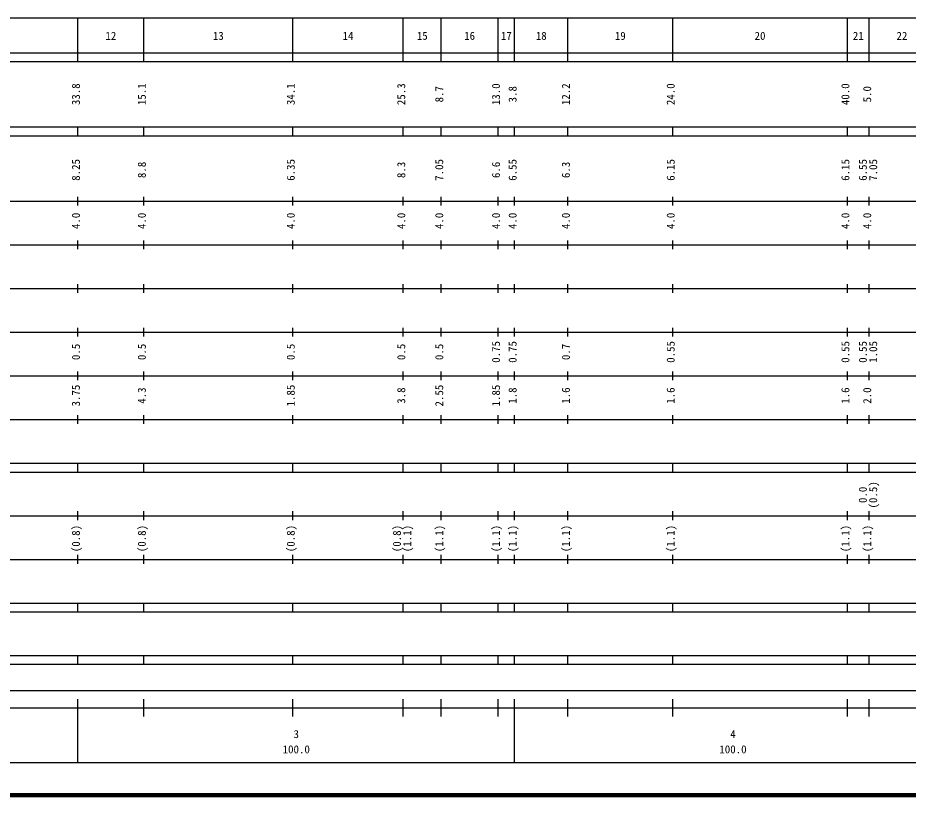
# Model space of a CAD drawing. Units: millimetres on the paper, enlarged 1000 times. Extents: x 40000 to 680000, y 20000 to 380000.
# Drawn here: x 254236 to 458127, y 20000 to 198000 of the extents above; entities that cross this region are included whole.
import ezdxf
from ezdxf.enums import TextEntityAlignment as Align

# ---------------------------------------------------------------- set-up
doc = ezdxf.new("R2010")
doc.units = ezdxf.units.MM
doc.header["$LTSCALE"] = 1000
doc.layers.add('M-TTL', color=2, linetype='Continuous', lineweight=140)
doc.layers.add('M-TTL-BAND', color=7, linetype='Continuous', lineweight=25)
doc.styles.add('ＭＳ ゴシック', font='')
doc.styles.get('ＭＳ ゴシック').set_extended_font_data('MS Gothic')

msp = doc.modelspace()

# ---------------------------------------------------------------- linework, layer by layer
at = {"layer": 'M-TTL'}
msp.add_line((40000, 20000), (680000, 20000), dxfattribs=at)
at = {"layer": 'M-TTL-BAND'}
for p, q in [((68000, 198000), (579000, 198000)), ((268000, 188000), (268000, 198000)), ((283100, 188000), (283100, 198000)), ((317200, 188000), (317200, 198000)), ((342500, 188000), (342500, 198000)), ((351200, 188000), (351200, 198000)), ((364200, 188000), (364200, 198000)), ((368000, 188000), (368000, 198000)), ((380200, 188000), (380200, 198000)), ((404200, 188000), (404200, 198000)), ((444200, 188000), (444200, 198000)), ((449200, 188000), (449200, 198000)), ((40000, 190000), (579000, 190000)), ((40000, 188000), (579000, 188000)), ((40000, 173000), (579000, 173000)), ((268000, 171000), (268000, 173000)), ((283100, 171000), (283100, 173000)), ((317200, 171000), (317200, 173000)), ((342500, 171000), (342500, 173000)), ((351200, 171000), (351200, 173000)), ((364200, 171000), (364200, 173000)), ((368000, 171000), (368000, 173000)), ((380200, 171000), (380200, 173000)), ((404200, 171000), (404200, 173000)), ((444200, 171000), (444200, 173000)), ((449200, 171000), (449200, 173000)), ((40000, 171000), (579000, 171000)), ((268000, 155000), (268000, 157000)), ((283100, 155000), (283100, 157000)), ((317200, 155000), (317200, 157000)), ((342500, 155000), (342500, 157000)), ((351200, 155000), (351200, 157000)), ((364200, 155000), (364200, 157000)), ((368000, 155000), (368000, 157000)), ((380200, 155000), (380200, 157000)), ((404200, 155000), (404200, 157000)), ((444200, 155000), (444200, 157000)), ((449200, 155000), (449200, 157000)), ((40000, 156000), (579000, 156000)), ((268000, 145000), (268000, 147000)), ((283100, 145000), (283100, 147000)), ((317200, 145000), (317200, 147000)), ((342500, 145000), (342500, 147000)), ((351200, 145000), (351200, 147000)), ((364200, 145000), (364200, 147000)), ((368000, 145000), (368000, 147000)), ((380200, 145000), (380200, 147000)), ((404200, 145000), (404200, 147000)), ((444200, 145000), (444200, 147000)), ((449200, 145000), (449200, 147000)), ((46000, 146000), (579000, 146000)), ((268000, 135000), (268000, 137000)), ((283100, 135000), (283100, 137000)), ((317200, 135000), (317200, 137000)), ((342500, 135000), (342500, 137000)), ((351200, 135000), (351200, 137000)), ((364200, 135000), (364200, 137000)), ((368000, 135000), (368000, 137000)), ((380200, 135000), (380200, 137000)), ((404200, 135000), (404200, 137000)), ((444200, 135000), (444200, 137000)), ((449200, 135000), (449200, 137000)), ((52000, 136000), (579000, 136000)), ((268000, 125000), (268000, 127000)), ((283100, 125000), (283100, 127000)), ((317200, 125000), (317200, 127000)), ((342500, 125000), (342500, 127000)), ((351200, 125000), (351200, 127000)), ((364200, 125000), (364200, 127000)), ((368000, 125000), (368000, 127000)), ((380200, 125000), (380200, 127000)), ((404200, 125000), (404200, 127000)), ((444200, 125000), (444200, 127000)), ((449200, 125000), (449200, 127000)), ((46000, 126000), (579000, 126000)), ((268000, 115000), (268000, 117000)), ((283100, 115000), (283100, 117000)), ((317200, 115000), (317200, 117000)), ((342500, 115000), (342500, 117000)), ((351200, 115000), (351200, 117000)), ((364200, 115000), (364200, 117000)), ((368000, 115000), (368000, 117000)), ((380200, 115000), (380200, 117000)), ((404200, 115000), (404200, 117000)), ((444200, 115000), (444200, 117000)), ((449200, 115000), (449200, 117000)), ((52000, 116000), (579000, 116000)), ((268000, 105000), (268000, 107000)), ((283100, 105000), (283100, 107000)), ((317200, 105000), (317200, 107000)), ((342500, 105000), (342500, 107000)), ((351200, 105000), (351200, 107000)), ((364200, 105000), (364200, 107000)), ((368000, 105000), (368000, 107000)), ((380200, 105000), (380200, 107000)), ((404200, 105000), (404200, 107000)), ((444200, 105000), (444200, 107000)), ((449200, 105000), (449200, 107000)), ((46000, 106000), (579000, 106000)), ((40000, 96000), (579000, 96000)), ((268000, 94000), (268000, 96000)), ((283100, 94000), (283100, 96000)), ((317200, 94000), (317200, 96000)), ((342500, 94000), (342500, 96000)), ((351200, 94000), (351200, 96000)), ((364200, 94000), (364200, 96000)), ((368000, 94000), (368000, 96000)), ((380200, 94000), (380200, 96000)), ((404200, 94000), (404200, 96000)), ((444200, 94000), (444200, 96000)), ((449200, 94000), (449200, 96000)), ((40000, 94000), (579000, 94000)), ((49000, 84000), (579000, 84000)), ((268000, 83000), (268000, 85000)), ((283100, 83000), (283100, 85000)), ((317200, 83000), (317200, 85000)), ((342500, 83000), (342500, 85000)), ((351200, 83000), (351200, 85000)), ((364200, 83000), (364200, 85000)), ((368000, 83000), (368000, 85000)), ((380200, 83000), (380200, 85000)), ((404200, 83000), (404200, 85000)), ((444200, 83000), (444200, 85000)), ((449200, 83000), (449200, 85000)), ((40000, 74000), (579000, 74000)), ((268000, 73000), (268000, 75000)), ((283100, 73000), (283100, 75000)), ((317200, 73000), (317200, 75000)), ((342500, 73000), (342500, 75000)), ((351200, 73000), (351200, 75000)), ((364200, 73000), (364200, 75000)), ((368000, 73000), (368000, 75000)), ((380200, 73000), (380200, 75000)), ((404200, 73000), (404200, 75000)), ((444200, 73000), (444200, 75000)), ((449200, 73000), (449200, 75000)), ((40000, 64000), (579000, 64000)), ((268000, 62000), (268000, 64000)), ((283100, 62000), (283100, 64000)), ((317200, 62000), (317200, 64000)), ((342500, 62000), (342500, 64000)), ((351200, 62000), (351200, 64000)), ((364200, 62000), (364200, 64000)), ((368000, 62000), (368000, 64000)), ((380200, 62000), (380200, 64000)), ((404200, 62000), (404200, 64000)), ((444200, 62000), (444200, 64000)), ((449200, 62000), (449200, 64000)), ((40000, 62000), (579000, 62000)), ((40000, 52000), (579000, 52000)), ((268000, 50000), (268000, 52000)), ((283100, 50000), (283100, 52000)), ((317200, 50000), (317200, 52000)), ((342500, 50000), (342500, 52000)), ((351200, 50000), (351200, 52000)), ((364200, 50000), (364200, 52000)), ((368000, 50000), (368000, 52000)), ((380200, 50000), (380200, 52000)), ((404200, 50000), (404200, 52000)), ((444200, 50000), (444200, 52000)), ((449200, 50000), (449200, 52000)), ((40000, 50000), (579000, 50000)), ((71000, 44000), (565000, 44000)), ((268000, 27500), (268000, 42000)), ((283100, 38000), (283100, 42000)), ((317200, 38000), (317200, 42000)), ((342500, 38000), (342500, 42000)), ((351200, 38000), (351200, 42000)), ((364200, 38000), (364200, 42000)), ((368000, 27500), (368000, 42000)), ((380200, 38000), (380200, 42000)), ((404200, 38000), (404200, 42000)), ((444200, 38000), (444200, 42000)), ((449200, 38000), (449200, 42000)), ((40000, 40000), (579000, 40000)), ((68000, 27500), (579000, 27500))]:
    msp.add_line(p, q, dxfattribs=at)

# ---------------------------------------------------------------- texts
at = {"layer": 'M-TTL-BAND', "style": 'ＭＳ ゴシック'}
for s, p in [('12', (275550, 192405)), ('13', (300150, 192405)), ('14', (329850, 192405)), ('15', (346850, 192405)), ('16', (357700, 192405)), ('17', (366100, 192405)), ('18', (374100, 192405)), ('19', (392200, 192405)), ('20', (424200, 192405)), ('21', (446700, 192405)), ('22', (456700, 192405)), ('3', (318000, 32523)), ('4', (418000, 32523)), ('100.0', (318000, 29033)), ('100.0', (418000, 29033))]:
    msp.add_text(s, height=1833, dxfattribs=at).set_placement(p, align=Align.BOTTOM_CENTER)
for s, p in [('33.8', (269000, 180500)), ('15.1', (284100, 180500)), ('34.1', (318200, 180500)), ('25.3', (343500, 180500)), ('8.7', (352200, 180500)), ('13.0', (365200, 180500)), ('3.8', (369000, 180500)), ('12.2', (381200, 180500)), ('24.0', (405200, 180500)), ('40.0', (445200, 180500)), ('5.0', (450200, 180500)), ('8.25', (269000, 163174)), ('6.35', (318200, 163174)), ('7.05', (352200, 163174)), ('6.55', (369000, 163174)), ('6.15', (405200, 163174)), ('6.15', (445200, 163174)), ('6.55', (449200, 163174)), ('7.05', (451570, 163174)), ('8.8', (284100, 163174)), ('8.3', (343500, 163174)), ('6.6', (365200, 163174)), ('6.3', (381200, 163174)), ('4.0', (269000, 151500)), ('4.0', (284100, 151500)), ('4.0', (318200, 151500)), ('4.0', (343500, 151500)), ('4.0', (352200, 151500)), ('4.0', (365200, 151500)), ('4.0', (369000, 151500)), ('4.0', (381200, 151500)), ('4.0', (405200, 151500)), ('4.0', (445200, 151500)), ('4.0', (450200, 151500)), ('0.5', (269000, 121500)), ('0.5', (284100, 121500)), ('0.5', (318200, 121500)), ('0.5', (343500, 121500)), ('0.5', (352200, 121500)), ('0.75', (365200, 121500)), ('0.75', (369000, 121500)), ('0.7', (381200, 121500)), ('0.55', (405200, 121500)), ('0.55', (445200, 121500)), ('0.55', (449200, 121500)), ('1.05', (451570, 121500)), ('3.75', (269000, 111500)), ('4.3', (284100, 111500)), ('1.85', (318200, 111500)), ('3.8', (343500, 111500)), ('2.55', (352200, 111500)), ('1.85', (365200, 111500)), ('1.8', (369000, 111500)), ('1.6', (381200, 111500)), ('1.6', (405200, 111500)), ('1.6', (445200, 111500)), ('2.0', (450200, 111500)), ('0.0', (449200, 88764)), ('(0.5)', (451570, 88764)), ('(0.8)', (269000, 78764)), ('(0.8)', (284100, 78764)), ('(0.8)', (318200, 78764)), ('(0.8)', (342500, 78764)), ('(1.1)', (344870, 78764)), ('(1.1)', (352200, 78764)), ('(1.1)', (365200, 78764)), ('(1.1)', (369000, 78764)), ('(1.1)', (381200, 78764)), ('(1.1)', (405200, 78764)), ('(1.1)', (445200, 78764)), ('(1.1)', (450200, 78764))]:
    msp.add_text(s, height=1833, rotation=90, dxfattribs=at).set_placement(p, align=Align.BOTTOM_CENTER)

doc.saveas('drawing.dxf')
